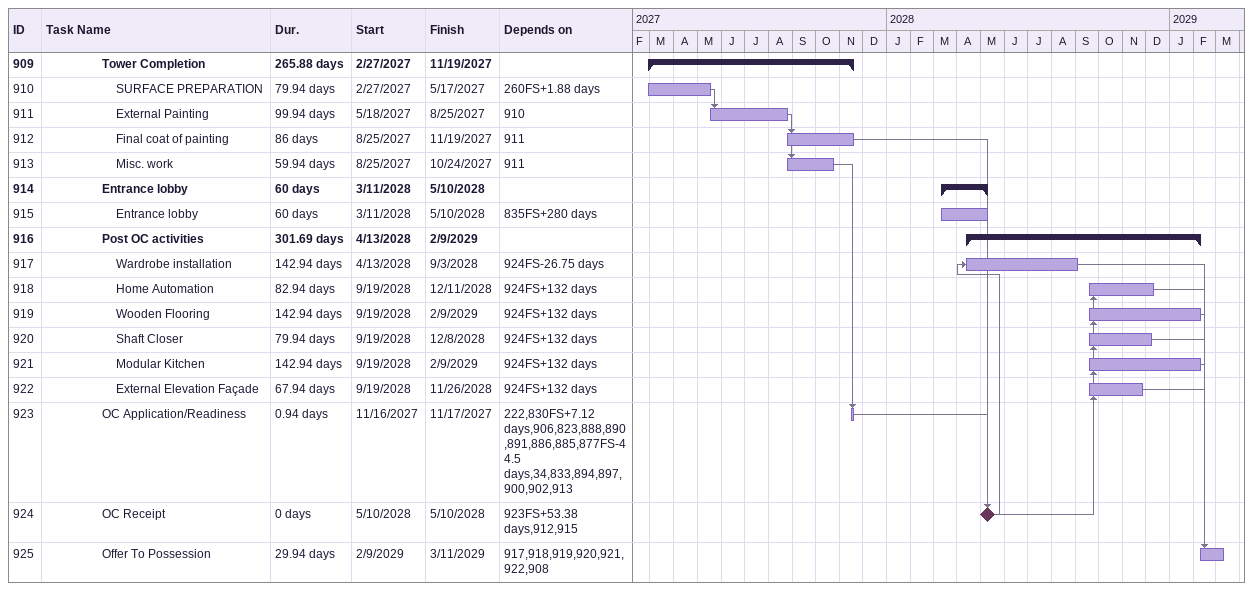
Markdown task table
| ID | Level | Task | Duration | Start | Finish | Predecessors |
|---|---|---|---|---|---|---|
| 909 | 5 | **Tower Completion** | 265.88d | 2027-02-27 | 2027-11-19 |  |
| 910 | 6 | SURFACE PREPARATION | 79.94d | 2027-02-27 | 2027-05-17 | 260FS+1.88d |
| 911 | 6 | External Painting | 99.94d | 2027-05-18 | 2027-08-25 | 910 |
| 912 | 6 | Final coat of painting | 86d | 2027-08-25 | 2027-11-19 | 911 |
| 913 | 6 | Misc. work | 59.94d | 2027-08-25 | 2027-10-24 | 911 |
| 914 | 5 | **Entrance lobby** | 60d | 2028-03-11 | 2028-05-10 |  |
| 915 | 6 | Entrance lobby | 60d | 2028-03-11 | 2028-05-10 | 835FS+280d |
| 916 | 5 | **Post OC activities** | 301.69d | 2028-04-13 | 2029-02-09 |  |
| 917 | 6 | Wardrobe installation | 142.94d | 2028-04-13 | 2028-09-03 | 924FS-26.75d |
| 918 | 6 | Home Automation | 82.94d | 2028-09-19 | 2028-12-11 | 924FS+132d |
| 919 | 6 | Wooden Flooring | 142.94d | 2028-09-19 | 2029-02-09 | 924FS+132d |
| 920 | 6 | Shaft Closer | 79.94d | 2028-09-19 | 2028-12-08 | 924FS+132d |
| 921 | 6 | Modular Kitchen | 142.94d | 2028-09-19 | 2029-02-09 | 924FS+132d |
| 922 | 6 | External Elevation Façade | 67.94d | 2028-09-19 | 2028-11-26 | 924FS+132d |
| 923 | 5 | OC Application/Readiness | 0.94d | 2027-11-16 | 2027-11-17 | 222, 830FS+7.12d, 906, 823, 888, 890, 891, 886, 885, 877FS-44.5d, 34, 833, 894, 897, 900, 902, 913 |
| 924 | 5 | OC Receipt | 0d | 2028-05-10 | 2028-05-10 | 923FS+53.38d, 912, 915 |
| 925 | 5 | Offer To Possession | 29.94d | 2029-02-09 | 2029-03-11 | 917, 918, 919, 920, 921, 922, 908 |
